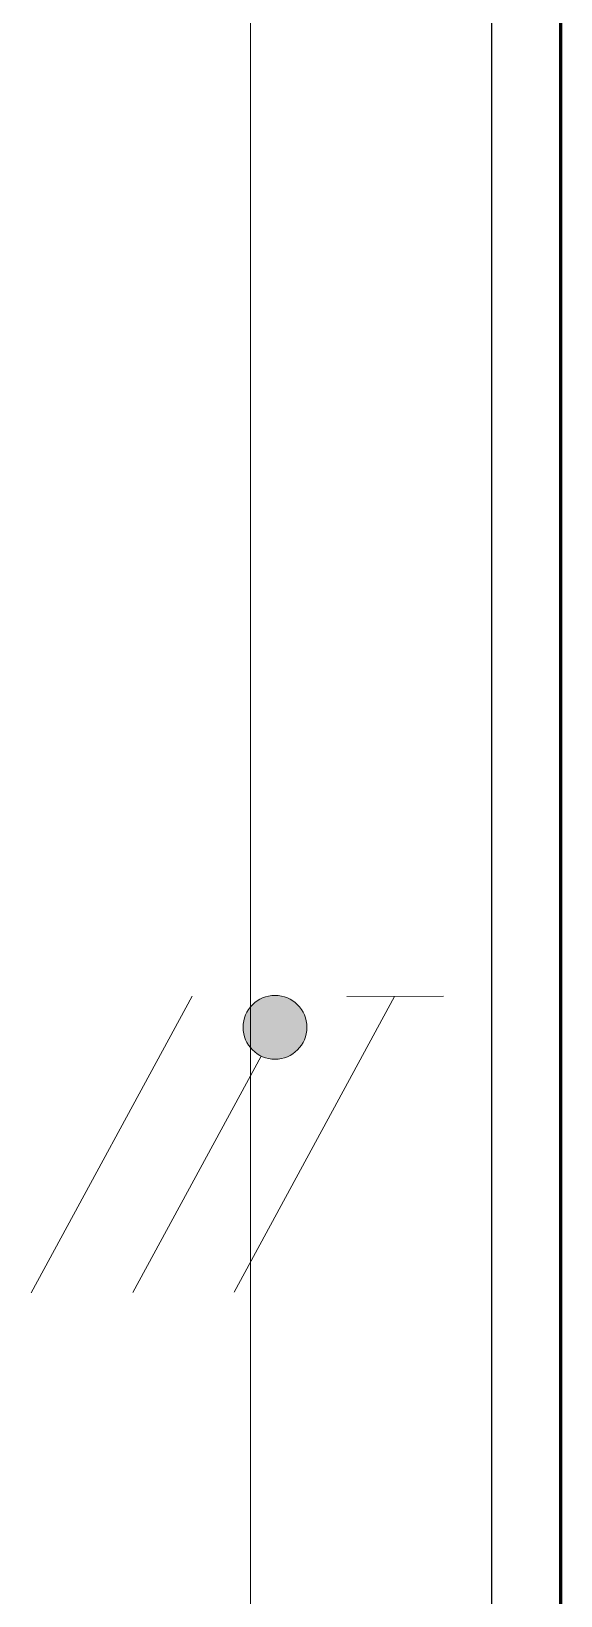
# Model space of a CAD drawing. Header units: metres. Extents: x 29 to 562, y -33 to 369.
# Drawn here: x 303.214 to 304.365, y 193.913 to 197.313 of the extents above; entities that cross this region are included whole.
import ezdxf

# ---------------------------------------------------------------- set-up
doc = ezdxf.new("R2010")
doc.units = ezdxf.units.M
doc.header["$LTSCALE"] = 2
for name, color, linetype, lineweight in [('A-WALL', 7, 'Continuous', 60), ('Alambrado', 7, 'Continuous', 9), ('Tuberia', 1, 'Continuous', 9)]:
    doc.layers.add(name, color=color, linetype=linetype, lineweight=lineweight)
doc.layers.add('S-PLAT', color=7, linetype='Continuous')

msp = doc.modelspace()

# ---------------------------------------------------------------- hatches: boundary and pattern name
at = {"layer": 'Alambrado', "linetype": 'ByBlock'}
h = msp.add_hatch(color=256, dxfattribs=at)
h.dxf.hatch_style = 1
edge = h.paths.add_edge_path()
edge.add_arc((303.7437, 195.1484), 0.0694, 0, 360)

# ---------------------------------------------------------------- linework, layer by layer
at = {"layer": 'A-WALL'}
msp.add_line((304.3645, 176.4688), (304.3645, 215.4688), dxfattribs=at)
at = {"layer": 'Alambrado', "linetype": 'ByBlock'}
for points in [[(303.5637, 195.2163), (303.2142, 194.5711)], [(304.0035, 195.2155), (303.6553, 194.5728)], [(303.8998, 195.2151), (304.1099, 195.2159)], [(303.7133, 195.086), (303.4347, 194.572)]]:
    msp.add_lwpolyline(points, dxfattribs=at)
msp.add_circle((303.7437, 195.1484), 0.0694, dxfattribs=at)
at = {"layer": 'S-PLAT'}
msp.add_line((304.2145, 203.4688), (304.2145, 187.4688), dxfattribs=at)
at = {"layer": 'Tuberia'}
msp.add_line((303.6905, 184.0968), (303.6905, 204.7269), dxfattribs=at)

doc.saveas('drawing.dxf')
